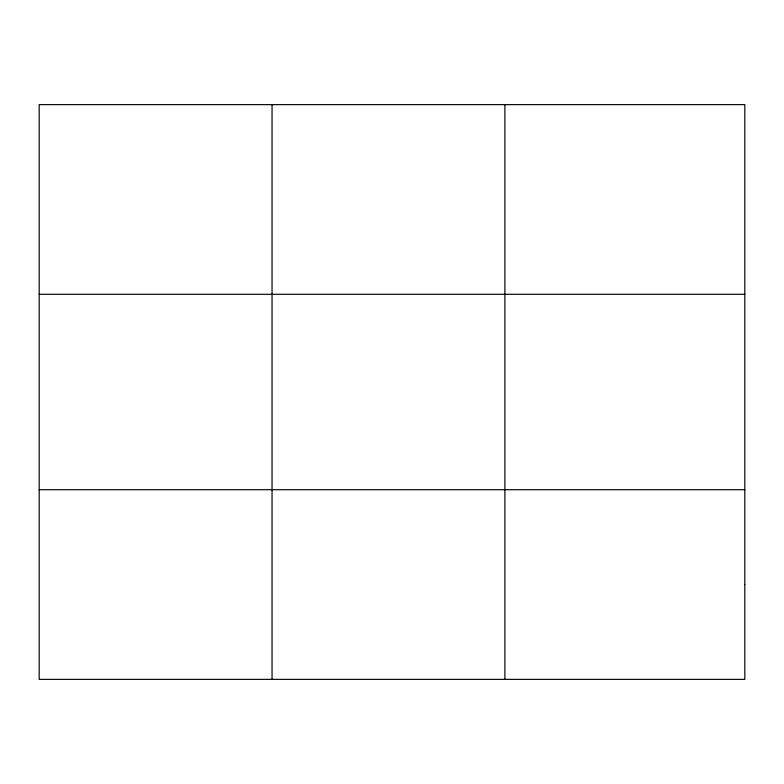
<?xml version="1.0" encoding="UTF-8"?>
<svg xmlns="http://www.w3.org/2000/svg" width="784" height="784" viewBox="0 0 784 784"><rect width="100%" height="100%" fill="white"/><g stroke="black" fill="none" stroke-linecap="round" stroke-linejoin="round"><path stroke-width="1.18" d="M272.048 104.635L272.048 679.365M504.896 104.635L504.896 679.365M39.2 294.294L744.8 294.294M39.2 489.706L744.8 489.706M744.8 584.531L744.8 679.365L39.2 679.365L39.2 104.635L744.8 104.635L744.8 584.531"/></g></svg>
